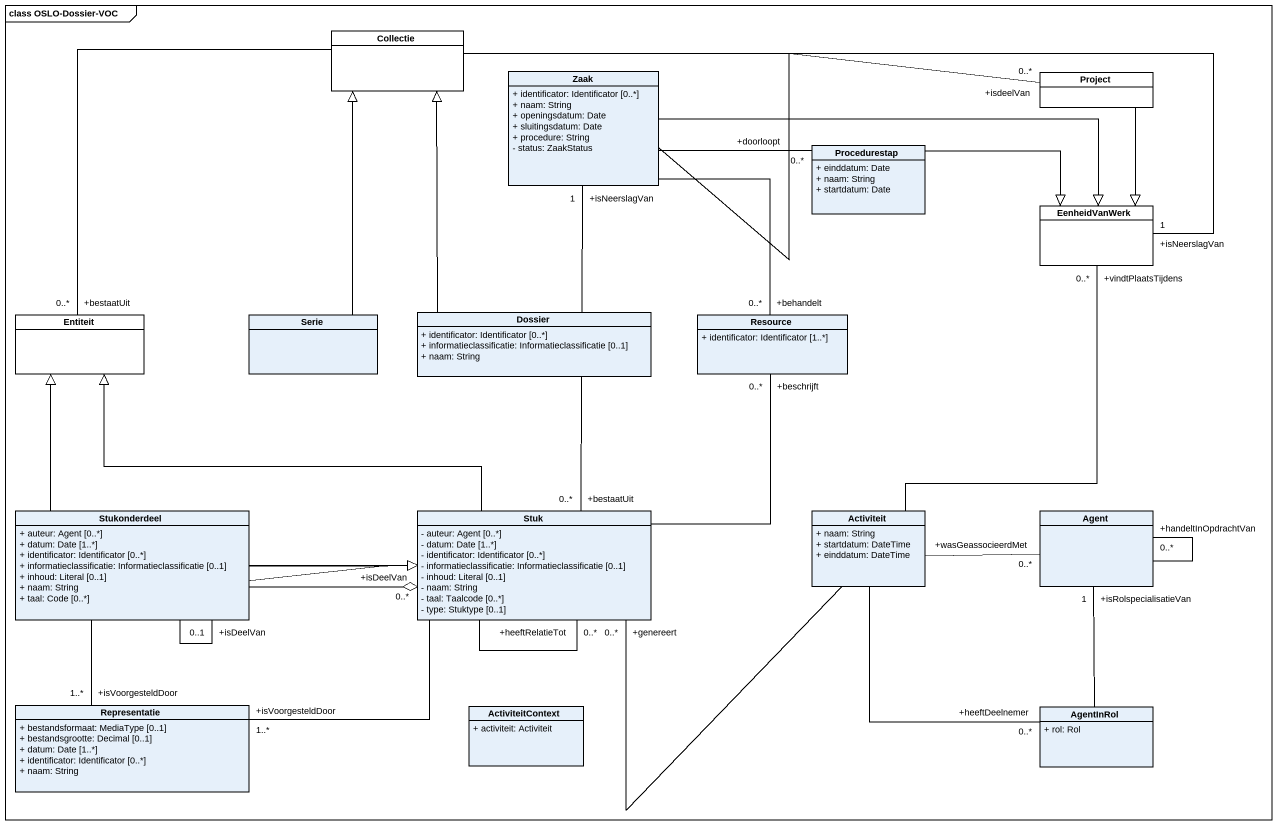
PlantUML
@startuml
mainframe class OSLO-Dossier-VOC
hide circle
hide empty members
skinparam classAttributeIconSize 0
class Collectie #FFFFFF
class Zaak {
  + identificator: Identificator [0..*]
  + naam: String
  + openingsdatum: Date
  + sluitingsdatum: Date
  + procedure: String
  - status: ZaakStatus
}
class Project #FFFFFF
class Procedurestap {
  + einddatum: Date
  + naam: String
  + startdatum: Date
}
class EenheidVanWerk #FFFFFF
class Entiteit #FFFFFF
class Serie
class Dossier {
  + identificator: Identificator [0..*]
  + informatieclassificatie: Informatieclassificatie [0..1]
  + naam: String
}
class Resource {
  + identificator: Identificator [1..*]
}
class Stukonderdeel {
  + auteur: Agent [0..*]
  + datum: Date [1..*]
  + identificator: Identificator [0..*]
  + informatieclassificatie: Informatieclassificatie [0..1]
  + inhoud: Literal [0..1]
  + naam: String
  + taal: Code [0..*]
}
class Stuk {
  - auteur: Agent [0..*]
  - datum: Date [1..*]
  - identificator: Identificator [0..*]
  - informatieclassificatie: Informatieclassificatie [0..1]
  - inhoud: Literal [0..1]
  - naam: String
  - taal: Taalcode [0..*]
  - type: Stuktype [0..1]
}
class Activiteit {
  + naam: String
  + startdatum: DateTime
  + einddatum: DateTime
}
class "Agent" as Agent_
class Representatie {
  + bestandsformaat: MediaType [0..1]
  + bestandsgrootte: Decimal [0..1]
  + datum: Date [1..*]
  + identificator: Identificator [0..*]
  + naam: String
}
class ActiviteitContext {
  + activiteit: Activiteit
}
class AgentInRol {
  + rol: Rol
}
Collectie -right- "+isNeerslagVan\n1" EenheidVanWerk
Collectie -- "+bestaatUit\n0..*" Entiteit
Zaak -right- "+isdeelVan\n0..*" Project
Zaak -right- "+doorloopt\n0..*" Procedurestap
Zaak -right-|> EenheidVanWerk
Zaak -- "+behandelt\n0..*" Resource
Project --|> EenheidVanWerk
Procedurestap -right-|> EenheidVanWerk
Serie -up-|> Collectie
Dossier -up-|> Collectie
Dossier -up- "+isNeerslagVan\n1" Zaak
Dossier -- "+bestaatUit\n0..*" Stuk
Stukonderdeel -up-|> Entiteit
Stukonderdeel -- "+isDeelVan\n0..1" Stukonderdeel
Stukonderdeel -right-|> Stuk
Stukonderdeel -right-o "+isDeelVan\n0..*" Stuk
Stukonderdeel -- "+isVoorgesteldDoor\n1..*" Representatie
Stuk -left-|> Entiteit
Stuk -up- "+beschrijft\n0..*" Resource
Stuk -- "+heeftRelatieTot\n0..*" Stuk
Stuk -left- "+isVoorgesteldDoor\n1..*" Representatie
Activiteit -up- "+vindtPlaatsTijdens\n0..*" EenheidVanWerk
Activiteit -left- "+genereert\n0..*" Stuk
Activiteit -right- "+wasGeassocieerdMet\n0..*" Agent_
Activiteit -- "+heeftDeelnemer\n0..*" AgentInRol
Agent_ -- "+handeltInOpdrachtVan\n0..*" Agent_
AgentInRol -up- "+isRolspecialisatieVan\n1" Agent_
@enduml
